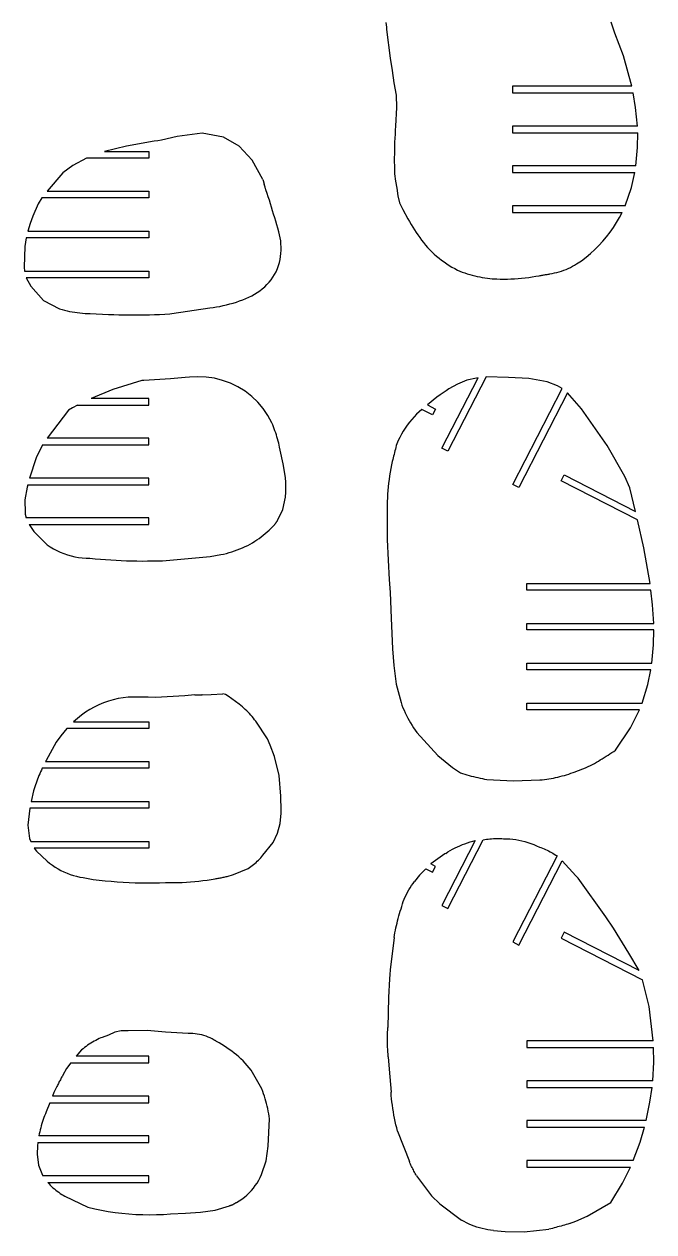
# Model space of a CAD drawing. Extents: x -170 to 170, y -270 to 270.
# Drawn here: x 0.5 to 36, y -68.9 to -0.8 of the extents above; entities that cross this region are included whole.
import ezdxf

# ---------------------------------------------------------------- set-up
doc = ezdxf.new("R2010")
doc.units = 0
doc.header["$MEASUREMENT"] = 0
doc.layers.get('0').update_dxf_attribs({"linetype": 'CONTINUOUS'})

msp = doc.modelspace()

# ---------------------------------------------------------------- linework, layer by layer
for p, q in [((20.923, -0.653), (20.939, -0.789)), ((33.838, -1.267), (33.631, -0.644)), ((20.939, -0.789), (20.955, -0.926)), ((20.955, -0.926), (20.972, -1.062)), ((20.972, -1.062), (21.178, -2.679)), ((34.326, -2.534), (33.838, -1.267)), ((21.178, -2.679), (21.275, -3.368)), ((34.802, -4.26), (34.326, -2.534)), ((21.275, -3.368), (21.386, -4.072)), ((21.386, -4.072), (21.503, -4.766)), ((21.503, -4.766), (21.531, -5.468)), ((28.061, -4.26), (28.061, -4.635)), ((34.802, -4.26), (28.061, -4.26)), ((28.061, -4.635), (34.878, -4.635)), ((35.011, -5.456), (34.878, -4.635)), ((21.531, -5.468), (21.474, -6.517)), ((35.11, -6.51), (35.011, -5.456)), ((21.458, -6.74), (21.444, -6.963)), ((21.474, -6.517), (21.458, -6.74)), ((28.061, -6.51), (28.061, -6.885)), ((35.11, -6.51), (28.061, -6.51)), ((7.854, -7.356), (6.294, -7.644)), ((8.07, -7.333), (7.854, -7.356)), ((8.285, -7.303), (8.07, -7.333)), ((9.163, -7.095), (8.285, -7.303)), ((10.566, -6.914), (9.163, -7.095)), ((11.775, -7.137), (10.566, -6.914)), ((12.65, -7.643), (11.775, -7.137)), ((21.423, -7.409), (21.415, -7.632)), ((21.433, -7.186), (21.423, -7.409)), ((21.444, -6.963), (21.433, -7.186)), ((28.061, -6.885), (35.126, -6.885)), ((35.119, -7.716), (35.126, -6.885)), ((6.294, -7.644), (5.068, -7.94)), ((5.068, -7.94), (7.561, -7.94)), ((7.561, -7.94), (7.561, -8.315)), ((13.387, -8.438), (12.65, -7.643)), ((21.406, -8.079), (21.405, -8.302)), ((21.41, -7.856), (21.406, -8.079)), ((21.415, -7.632), (21.41, -7.856)), ((35.025, -8.76), (35.119, -7.716)), ((3.278, -8.731), (2.714, -9.151)), ((4.046, -8.315), (3.278, -8.731)), ((7.561, -8.315), (4.046, -8.315)), ((13.984, -9.525), (13.387, -8.438)), ((21.405, -8.302), (21.405, -8.526)), ((21.405, -8.526), (21.408, -8.749)), ((21.408, -8.749), (21.413, -8.972)), ((35.025, -8.76), (28.061, -8.76)), ((28.061, -8.76), (28.061, -9.135)), ((2.714, -9.151), (1.834, -10.19)), ((13.984, -9.525), (14.004, -9.588)), ((21.413, -8.972), (21.42, -9.195)), ((21.42, -9.195), (21.472, -9.614)), ((28.061, -9.135), (34.965, -9.135)), ((34.775, -9.978), (34.965, -9.135)), ((1.834, -10.19), (7.561, -10.19)), ((7.561, -10.19), (7.561, -10.565)), ((14.004, -9.588), (14.061, -9.778)), ((14.07, -9.806), (14.061, -9.778)), ((14.079, -9.833), (14.07, -9.806)), ((14.088, -9.861), (14.079, -9.833)), ((14.097, -9.889), (14.088, -9.861)), ((14.106, -9.917), (14.097, -9.889)), ((14.114, -9.945), (14.106, -9.917)), ((14.123, -9.972), (14.114, -9.945)), ((14.131, -10), (14.123, -9.972)), ((14.14, -10.028), (14.131, -10)), ((14.148, -10.056), (14.14, -10.028)), ((14.157, -10.084), (14.148, -10.056)), ((14.165, -10.112), (14.157, -10.084)), ((14.23, -10.307), (14.165, -10.112)), ((21.472, -9.614), (21.539, -10.02)), ((21.539, -10.02), (21.597, -10.44)), ((34.416, -11.01), (34.775, -9.978)), ((1.328, -10.887), (1.021, -11.584)), ((1.532, -10.565), (1.328, -10.887)), ((7.561, -10.565), (1.532, -10.565)), ((14.294, -10.502), (14.23, -10.307)), ((14.357, -10.698), (14.294, -10.502)), ((14.419, -10.894), (14.357, -10.698)), ((14.48, -11.09), (14.419, -10.894)), ((21.597, -10.44), (21.699, -10.844)), ((21.699, -10.844), (21.876, -11.217)), ((1.021, -11.584), (0.864, -12.003)), ((14.541, -11.286), (14.48, -11.09)), ((14.601, -11.483), (14.541, -11.286)), ((14.66, -11.679), (14.601, -11.483)), ((21.876, -11.217), (22.166, -11.747)), ((28.061, -11.01), (28.061, -11.385)), ((34.416, -11.01), (28.061, -11.01)), ((28.061, -11.385), (34.246, -11.385)), ((34.097, -11.676), (34.246, -11.385)), ((0.864, -12.003), (0.736, -12.44)), ((14.719, -11.876), (14.66, -11.679)), ((14.777, -12.074), (14.719, -11.876)), ((14.834, -12.271), (14.777, -12.074)), ((22.166, -11.747), (22.255, -11.902)), ((22.255, -11.902), (22.345, -12.056)), ((22.345, -12.056), (22.439, -12.207)), ((22.439, -12.207), (22.535, -12.358)), ((33.573, -12.503), (33.76, -12.235)), ((33.76, -12.235), (33.935, -11.959)), ((33.935, -11.959), (34.097, -11.676)), ((0.642, -12.815), (0.6, -13.055)), ((7.561, -12.815), (0.642, -12.815)), ((0.736, -12.44), (7.561, -12.44)), ((7.561, -12.44), (7.561, -12.815)), ((14.89, -12.469), (14.834, -12.271)), ((14.934, -12.639), (14.89, -12.469)), ((14.97, -12.812), (14.934, -12.639)), ((14.996, -12.987), (14.97, -12.812)), ((22.535, -12.358), (22.634, -12.506)), ((22.634, -12.506), (22.735, -12.653)), ((22.735, -12.653), (22.839, -12.798)), ((22.839, -12.798), (22.945, -12.941)), ((22.945, -12.941), (23.053, -13.083)), ((33.163, -13.012), (33.374, -12.762)), ((33.374, -12.762), (33.573, -12.503)), ((0.565, -13.299), (0.533, -14.471)), ((0.6, -13.055), (0.565, -13.299)), ((15.013, -13.163), (14.996, -12.987)), ((15.009, -13.691), (15.02, -13.515)), ((15.021, -13.339), (15.013, -13.163)), ((15.02, -13.515), (15.021, -13.339)), ((23.053, -13.083), (23.164, -13.223)), ((23.164, -13.223), (23.278, -13.36)), ((23.278, -13.36), (23.401, -13.487)), ((23.401, -13.487), (23.528, -13.611)), ((23.528, -13.611), (23.659, -13.731)), ((32.467, -13.7), (32.709, -13.481)), ((32.709, -13.481), (32.941, -13.252)), ((32.941, -13.252), (33.163, -13.012)), ((14.874, -14.383), (14.921, -14.213)), ((14.921, -14.213), (14.96, -14.041)), ((14.96, -14.041), (14.989, -13.867)), ((14.989, -13.867), (15.009, -13.691)), ((23.659, -13.731), (23.792, -13.847)), ((23.792, -13.847), (23.929, -13.96)), ((23.929, -13.96), (24.069, -14.069)), ((24.069, -14.069), (24.211, -14.174)), ((24.211, -14.174), (24.357, -14.275)), ((24.357, -14.275), (24.505, -14.372)), ((31.568, -14.358), (31.684, -14.288)), ((31.684, -14.288), (31.953, -14.104)), ((31.953, -14.104), (32.215, -13.908)), ((32.215, -13.908), (32.467, -13.7)), ((0.533, -14.471), (0.543, -14.69)), ((0.543, -14.69), (7.561, -14.69)), ((7.561, -14.69), (7.561, -15.065)), ((14.558, -15.035), (14.654, -14.886)), ((14.654, -14.886), (14.743, -14.731)), ((14.743, -14.731), (14.781, -14.641)), ((14.781, -14.641), (14.818, -14.55)), ((14.818, -14.55), (14.874, -14.383)), ((24.505, -14.372), (24.655, -14.465)), ((24.655, -14.465), (24.809, -14.554)), ((24.809, -14.554), (24.964, -14.639)), ((24.964, -14.639), (25.1, -14.695)), ((25.1, -14.695), (25.236, -14.747)), ((25.236, -14.747), (25.374, -14.797)), ((25.374, -14.797), (25.514, -14.843)), ((25.514, -14.843), (25.654, -14.886)), ((25.654, -14.886), (25.795, -14.925)), ((25.795, -14.925), (25.937, -14.961)), ((25.937, -14.961), (26.079, -14.994)), ((26.079, -14.994), (26.223, -15.024)), ((29.179, -15.019), (29.377, -14.987)), ((29.377, -14.987), (29.575, -14.951)), ((29.575, -14.951), (29.625, -14.943)), ((29.625, -14.943), (29.676, -14.935)), ((29.676, -14.935), (29.726, -14.927)), ((29.726, -14.927), (29.776, -14.919)), ((29.776, -14.919), (29.827, -14.91)), ((29.827, -14.91), (29.877, -14.902)), ((29.877, -14.902), (29.927, -14.893)), ((29.927, -14.893), (29.978, -14.884)), ((29.978, -14.884), (30.028, -14.876)), ((30.028, -14.876), (30.078, -14.867)), ((30.078, -14.867), (30.129, -14.858)), ((30.129, -14.858), (30.179, -14.849)), ((30.179, -14.849), (30.312, -14.826)), ((30.312, -14.826), (30.444, -14.799)), ((30.444, -14.799), (30.574, -14.767)), ((30.574, -14.767), (30.704, -14.731)), ((30.704, -14.731), (30.833, -14.69)), ((30.833, -14.69), (30.96, -14.645)), ((30.96, -14.645), (31.085, -14.596)), ((31.085, -14.596), (31.209, -14.543)), ((31.209, -14.543), (31.331, -14.485)), ((31.331, -14.485), (31.451, -14.423)), ((31.451, -14.423), (31.568, -14.358)), ((0.645, -15.065), (0.91, -15.541)), ((7.561, -15.065), (0.645, -15.065)), ((0.91, -15.541), (1.615, -16.349)), ((13.961, -15.692), (14.094, -15.574)), ((14.094, -15.574), (14.221, -15.449)), ((14.221, -15.449), (14.341, -15.317)), ((14.341, -15.317), (14.453, -15.179)), ((14.453, -15.179), (14.558, -15.035)), ((26.223, -15.024), (26.367, -15.05)), ((26.367, -15.05), (26.512, -15.073)), ((26.512, -15.073), (26.657, -15.092)), ((26.657, -15.092), (26.917, -15.124)), ((26.917, -15.124), (27.178, -15.137)), ((27.178, -15.137), (27.378, -15.142)), ((27.378, -15.142), (27.579, -15.143)), ((27.579, -15.143), (27.78, -15.14)), ((27.78, -15.14), (27.981, -15.134)), ((27.981, -15.134), (28.181, -15.124)), ((28.181, -15.124), (28.381, -15.11)), ((28.381, -15.11), (28.581, -15.093)), ((28.581, -15.093), (28.781, -15.072)), ((28.781, -15.072), (28.98, -15.047)), ((28.98, -15.047), (29.179, -15.019)), ((1.615, -16.349), (2.529, -16.827)), ((12.677, -16.377), (12.856, -16.311)), ((12.856, -16.311), (13.034, -16.241)), ((13.034, -16.241), (13.21, -16.166)), ((13.21, -16.166), (13.37, -16.088)), ((13.37, -16.088), (13.526, -16.001)), ((13.526, -16.001), (13.676, -15.906)), ((13.676, -15.906), (13.822, -15.803)), ((13.822, -15.803), (13.961, -15.692)), ((2.529, -16.827), (2.67, -16.866)), ((2.67, -16.866), (2.811, -16.902)), ((2.811, -16.902), (2.954, -16.935)), ((2.954, -16.935), (3.097, -16.964)), ((3.097, -16.964), (3.24, -16.991)), ((3.24, -16.991), (3.384, -17.015)), ((3.384, -17.015), (3.529, -17.035)), ((3.529, -17.035), (3.674, -17.052)), ((8.868, -17.086), (11.004, -16.774)), ((11.004, -16.774), (11.194, -16.748)), ((11.194, -16.748), (11.383, -16.717)), ((11.383, -16.717), (11.571, -16.682)), ((11.571, -16.682), (11.758, -16.642)), ((11.758, -16.642), (11.944, -16.598)), ((11.944, -16.598), (12.129, -16.549)), ((12.129, -16.549), (12.313, -16.496)), ((12.313, -16.496), (12.496, -16.439)), ((12.496, -16.439), (12.677, -16.377)), ((3.674, -17.052), (3.819, -17.066)), ((3.819, -17.066), (3.965, -17.077)), ((3.965, -17.077), (4.111, -17.085)), ((4.111, -17.085), (4.256, -17.09)), ((4.256, -17.09), (5.294, -17.133)), ((5.294, -17.133), (5.582, -17.146)), ((5.582, -17.146), (5.869, -17.157)), ((5.869, -17.157), (6.157, -17.164)), ((6.157, -17.164), (6.445, -17.168)), ((6.445, -17.168), (6.733, -17.17)), ((6.733, -17.17), (7.021, -17.169)), ((7.021, -17.169), (7.308, -17.165)), ((7.308, -17.165), (7.596, -17.157)), ((7.596, -17.157), (7.884, -17.148)), ((7.884, -17.148), (8.171, -17.135)), ((8.171, -17.135), (8.459, -17.119)), ((8.459, -17.119), (8.746, -17.101)), ((8.746, -17.101), (8.868, -17.086)), ((7.159, -20.876), (5.538, -21.368)), ((7.288, -20.871), (7.159, -20.876)), ((8.782, -20.772), (7.288, -20.871)), ((9.616, -20.705), (8.782, -20.772)), ((9.855, -20.681), (9.616, -20.705)), ((10.326, -20.653), (9.855, -20.681)), ((10.797, -20.673), (10.326, -20.653)), ((11.264, -20.742), (10.797, -20.673)), ((11.721, -20.858), (11.264, -20.742)), ((12.164, -21.02), (11.721, -20.858)), ((12.588, -21.227), (12.164, -21.02)), ((24.088, -24.69), (26.127, -20.718)), ((26.578, -20.66), (24.422, -24.861)), ((24.974, -21.08), (24.482, -21.343)), ((25.49, -20.852), (24.974, -21.08)), ((26.04, -20.733), (25.49, -20.852)), ((26.127, -20.718), (26.04, -20.733)), ((27.849, -20.698), (26.578, -20.66)), ((28.981, -20.759), (27.849, -20.698)), ((30.018, -20.934), (28.981, -20.759)), ((30.607, -21.161), (30.018, -20.934)), ((5.538, -21.368), (4.305, -21.877)), ((12.989, -21.476), (12.588, -21.227)), ((13.362, -21.765), (12.989, -21.476)), ((13.703, -22.09), (13.362, -21.765)), ((23.994, -21.677), (23.806, -21.814)), ((24.332, -21.442), (23.994, -21.677)), ((24.482, -21.343), (24.332, -21.442)), ((28.092, -26.744), (30.875, -21.32)), ((31.175, -21.556), (28.426, -26.915)), ((30.875, -21.32), (30.607, -21.161)), ((31.959, -22.465), (31.175, -21.556)), ((3.256, -22.411), (3.027, -22.541)), ((3.549, -22.252), (3.256, -22.411)), ((3.549, -22.252), (7.561, -22.252)), ((7.561, -21.877), (4.305, -21.877)), ((7.561, -22.252), (7.561, -21.877)), ((14.01, -22.449), (13.703, -22.09)), ((14.278, -22.837), (14.01, -22.449)), ((23.806, -21.814), (23.269, -22.237)), ((23.269, -22.237), (23.734, -22.476)), ((23.734, -22.476), (23.563, -22.81)), ((33.399, -24.538), (31.959, -22.465)), ((3.027, -22.541), (1.821, -24.127)), ((14.505, -23.251), (14.278, -22.837)), ((22.386, -23.069), (22.257, -23.224)), ((22.522, -22.918), (22.386, -23.069)), ((22.663, -22.773), (22.522, -22.918)), ((22.81, -22.634), (22.663, -22.773)), ((22.963, -22.502), (22.81, -22.634)), ((23.563, -22.81), (22.963, -22.502)), ((14.55, -23.363), (14.505, -23.251)), ((14.593, -23.476), (14.55, -23.363)), ((14.635, -23.589), (14.593, -23.476)), ((14.676, -23.703), (14.635, -23.589)), ((14.715, -23.818), (14.676, -23.703)), ((14.752, -23.933), (14.715, -23.818)), ((21.909, -23.721), (21.807, -23.896)), ((22.018, -23.551), (21.909, -23.721)), ((22.135, -23.385), (22.018, -23.551)), ((22.257, -23.224), (22.135, -23.385)), ((1.572, -24.502), (1.216, -25.223)), ((1.572, -24.502), (7.561, -24.502)), ((7.561, -24.127), (1.821, -24.127)), ((7.561, -24.502), (7.561, -24.127)), ((14.787, -24.049), (14.752, -23.933)), ((14.821, -24.165), (14.787, -24.049)), ((14.853, -24.282), (14.821, -24.165)), ((14.883, -24.399), (14.853, -24.282)), ((14.912, -24.516), (14.883, -24.399)), ((14.939, -24.634), (14.912, -24.516)), ((21.544, -24.443), (21.517, -24.541)), ((21.624, -24.257), (21.544, -24.443)), ((21.712, -24.075), (21.624, -24.257)), ((21.807, -23.896), (21.712, -24.075)), ((14.976, -24.797), (14.939, -24.634)), ((15.142, -25.576), (14.976, -24.797)), ((21.362, -25.134), (21.337, -25.233)), ((21.387, -25.035), (21.362, -25.134)), ((21.412, -24.936), (21.387, -25.035)), ((21.438, -24.837), (21.412, -24.936)), ((21.464, -24.738), (21.438, -24.837)), ((21.49, -24.64), (21.464, -24.738)), ((21.517, -24.541), (21.49, -24.64)), ((24.422, -24.861), (24.088, -24.69)), ((34.401, -26.293), (33.399, -24.538)), ((1.216, -25.223), (0.833, -26.377)), ((15.265, -26.349), (15.142, -25.576)), ((21.201, -25.834), (21.166, -26.039)), ((21.24, -25.63), (21.201, -25.834)), ((21.263, -25.53), (21.24, -25.63)), ((21.288, -25.431), (21.263, -25.53)), ((21.312, -25.332), (21.288, -25.431)), ((21.337, -25.233), (21.312, -25.332)), ((7.561, -26.377), (0.833, -26.377)), ((7.561, -26.752), (7.561, -26.377)), ((15.274, -26.44), (15.265, -26.349)), ((15.281, -26.532), (15.274, -26.44)), ((15.286, -26.623), (15.281, -26.532)), ((21.106, -26.449), (21.081, -26.656)), ((21.135, -26.244), (21.106, -26.449)), ((21.166, -26.039), (21.135, -26.244)), ((30.806, -26.526), (30.977, -26.193)), ((35.115, -28.737), (30.806, -26.526)), ((30.977, -26.193), (35.001, -28.257)), ((34.677, -26.916), (34.401, -26.293)), ((0.699, -26.888), (0.576, -27.599)), ((0.732, -26.752), (0.699, -26.888)), ((0.732, -26.752), (7.561, -26.752)), ((15.278, -27.264), (15.284, -27.173)), ((15.284, -27.173), (15.289, -27.081)), ((15.29, -26.715), (15.286, -26.623)), ((15.289, -27.081), (15.292, -26.99)), ((15.292, -26.806), (15.29, -26.715)), ((15.293, -26.898), (15.292, -26.806)), ((15.292, -26.99), (15.293, -26.898)), ((21.04, -27.069), (21.025, -27.276)), ((21.059, -26.862), (21.04, -27.069)), ((21.081, -26.656), (21.059, -26.862)), ((28.426, -26.915), (28.092, -26.744)), ((35.001, -28.257), (34.677, -26.916)), ((0.576, -27.599), (0.582, -28.327)), ((15.122, -28.141), (15.261, -27.446)), ((15.261, -27.446), (15.271, -27.355)), ((15.271, -27.355), (15.278, -27.264)), ((20.998, -27.898), (20.995, -28.106)), ((21.003, -27.691), (20.998, -27.898)), ((21.012, -27.483), (21.003, -27.691)), ((21.025, -27.276), (21.012, -27.483)), ((0.582, -28.327), (0.594, -28.41)), ((0.594, -28.41), (0.646, -28.627)), ((14.821, -28.767), (15.122, -28.141)), ((20.995, -28.106), (21.002, -29.834)), ((7.561, -28.627), (0.646, -28.627)), ((0.807, -29.002), (7.561, -29.002)), ((0.807, -29.002), (1.072, -29.39)), ((7.561, -29.002), (7.561, -28.627)), ((14.348, -29.309), (14.455, -29.208)), ((14.455, -29.208), (14.56, -29.103)), ((14.56, -29.103), (14.662, -28.997)), ((14.662, -28.997), (14.676, -28.978)), ((14.676, -28.978), (14.689, -28.959)), ((14.689, -28.959), (14.703, -28.94)), ((14.703, -28.94), (14.717, -28.921)), ((14.717, -28.921), (14.73, -28.902)), ((14.73, -28.902), (14.743, -28.883)), ((14.743, -28.883), (14.757, -28.864)), ((14.757, -28.864), (14.77, -28.845)), ((14.77, -28.845), (14.783, -28.826)), ((14.783, -28.826), (14.796, -28.806)), ((14.796, -28.806), (14.809, -28.787)), ((14.809, -28.787), (14.821, -28.767)), ((35.465, -30.303), (35.115, -28.737)), ((1.072, -29.39), (1.821, -30.142)), ((13.408, -30.021), (13.533, -29.942)), ((13.533, -29.942), (13.656, -29.86)), ((13.656, -29.86), (13.777, -29.776)), ((13.777, -29.776), (13.896, -29.688)), ((13.896, -29.688), (14.012, -29.597)), ((14.012, -29.597), (14.126, -29.504)), ((14.126, -29.504), (14.238, -29.408)), ((14.238, -29.408), (14.348, -29.309)), ((21.002, -29.834), (21.052, -31.003)), ((1.821, -30.142), (2, -30.259)), ((2, -30.259), (2.186, -30.367)), ((2.186, -30.367), (2.376, -30.465)), ((2.376, -30.465), (2.571, -30.554)), ((2.571, -30.554), (2.77, -30.633)), ((2.77, -30.633), (2.973, -30.703)), ((11.619, -30.695), (11.777, -30.661)), ((11.777, -30.661), (11.933, -30.623)), ((11.933, -30.623), (12.089, -30.581)), ((12.089, -30.581), (12.243, -30.535)), ((12.243, -30.535), (12.396, -30.484)), ((12.396, -30.484), (12.548, -30.43)), ((12.548, -30.43), (12.698, -30.371)), ((12.698, -30.371), (12.847, -30.308)), ((12.847, -30.308), (12.993, -30.241)), ((12.993, -30.241), (13.138, -30.171)), ((13.138, -30.171), (13.281, -30.096)), ((13.281, -30.096), (13.408, -30.021)), ((35.826, -32.323), (35.465, -30.303)), ((2.973, -30.703), (3.18, -30.762)), ((3.18, -30.762), (3.388, -30.81)), ((3.388, -30.81), (3.599, -30.848)), ((3.599, -30.848), (3.812, -30.876)), ((3.812, -30.876), (4.026, -30.893)), ((4.026, -30.893), (4.24, -30.9)), ((4.24, -30.9), (4.534, -30.929)), ((4.534, -30.929), (4.828, -30.954)), ((4.828, -30.954), (5.123, -30.977)), ((5.123, -30.977), (5.417, -30.997)), ((5.417, -30.997), (5.712, -31.014)), ((5.712, -31.014), (6.007, -31.028)), ((6.007, -31.028), (6.302, -31.039)), ((6.302, -31.039), (6.598, -31.047)), ((6.598, -31.047), (6.893, -31.052)), ((6.893, -31.052), (7.188, -31.054)), ((7.188, -31.054), (7.484, -31.053)), ((7.484, -31.053), (7.779, -31.049)), ((7.779, -31.049), (8.328, -31.043)), ((8.328, -31.043), (11.018, -30.807)), ((11.018, -30.807), (11.619, -30.695)), ((21.052, -31.003), (21.116, -32.103)), ((21.116, -32.103), (21.17, -32.825)), ((28.874, -32.698), (28.874, -32.323)), ((28.874, -32.323), (35.826, -32.323)), ((35.876, -32.698), (28.874, -32.698)), ((35.966, -33.524), (35.876, -32.698)), ((21.17, -32.825), (21.234, -34.273)), ((36.03, -34.573), (35.966, -33.524)), ((21.234, -34.273), (21.305, -36.019)), ((28.874, -34.948), (28.874, -34.573)), ((28.874, -34.573), (36.03, -34.573)), ((36.037, -34.948), (28.874, -34.948)), ((36.019, -35.777), (36.037, -34.948)), ((21.305, -36.019), (21.374, -36.949)), ((35.924, -36.823), (36.019, -35.777)), ((21.374, -36.949), (21.506, -38.005)), ((28.874, -37.198), (28.874, -36.823)), ((28.874, -36.823), (35.924, -36.823)), ((35.868, -37.198), (28.874, -37.198)), ((35.695, -38.031), (35.868, -37.198)), ((21.506, -38.005), (21.781, -39.033)), ((35.374, -39.073), (35.695, -38.031)), ((5.835, -38.821), (5.556, -38.888)), ((6.117, -38.769), (5.835, -38.821)), ((6.402, -38.732), (6.117, -38.769)), ((7.527, -38.731), (6.402, -38.732)), ((7.934, -38.752), (7.527, -38.731)), ((9.587, -38.658), (7.934, -38.752)), ((10.151, -38.614), (9.587, -38.658)), ((10.151, -38.614), (10.548, -38.604)), ((10.565, -38.603), (10.548, -38.604)), ((10.565, -38.603), (11.076, -38.585)), ((11.076, -38.585), (11.737, -38.552)), ((11.893, -38.596), (11.737, -38.552)), ((12.036, -38.679), (11.893, -38.596)), ((12.662, -39.138), (12.036, -38.679)), ((4.236, -39.442), (3.993, -39.594)), ((4.487, -39.303), (4.236, -39.442)), ((4.745, -39.177), (4.487, -39.303)), ((5.01, -39.066), (4.745, -39.177)), ((5.28, -38.97), (5.01, -39.066)), ((5.556, -38.888), (5.28, -38.97)), ((12.75, -39.208), (12.662, -39.138)), ((12.835, -39.28), (12.75, -39.208)), ((12.92, -39.353), (12.835, -39.28)), ((13.002, -39.429), (12.92, -39.353)), ((13.083, -39.507), (13.002, -39.429)), ((13.161, -39.587), (13.083, -39.507)), ((21.781, -39.033), (21.834, -39.184)), ((21.834, -39.184), (21.892, -39.333)), ((21.892, -39.333), (21.954, -39.481)), ((21.954, -39.481), (22.019, -39.628)), ((28.874, -39.448), (28.874, -39.073)), ((28.874, -39.073), (35.374, -39.073)), ((35.227, -39.448), (28.874, -39.448)), ((34.727, -40.469), (35.227, -39.448)), ((3.532, -39.937), (3.317, -40.127)), ((3.317, -40.127), (7.561, -40.127)), ((3.758, -39.76), (3.532, -39.937)), ((3.993, -39.594), (3.758, -39.76)), ((7.561, -40.127), (7.561, -40.502)), ((13.238, -39.668), (13.161, -39.587)), ((13.313, -39.752), (13.238, -39.668)), ((13.385, -39.837), (13.313, -39.752)), ((13.456, -39.924), (13.385, -39.837)), ((13.525, -40.012), (13.456, -39.924)), ((13.591, -40.102), (13.525, -40.012)), ((14.247, -41.092), (13.591, -40.102)), ((22.019, -39.628), (22.089, -39.772)), ((22.089, -39.772), (22.162, -39.915)), ((22.162, -39.915), (22.239, -40.056)), ((22.239, -40.056), (22.32, -40.194)), ((22.32, -40.194), (22.404, -40.33)), ((2.945, -40.502), (2.598, -40.915)), ((7.561, -40.502), (2.945, -40.502)), ((22.404, -40.33), (22.492, -40.464)), ((22.492, -40.464), (22.584, -40.596)), ((22.584, -40.596), (22.679, -40.725)), ((22.679, -40.725), (23.85, -42.032)), ((33.881, -41.723), (34.727, -40.469)), ((2.34, -41.27), (1.773, -42.312)), ((2.598, -40.915), (2.34, -41.27)), ((14.404, -41.444), (14.247, -41.092)), ((14.652, -42.08), (14.404, -41.444)), ((14.909, -43.157), (14.652, -42.08)), ((23.85, -42.032), (24.693, -42.701)), ((33.018, -42.282), (33.128, -42.215)), ((33.128, -42.215), (33.237, -42.147)), ((33.237, -42.147), (33.345, -42.078)), ((33.345, -42.078), (33.453, -42.009)), ((33.453, -42.009), (33.561, -41.938)), ((33.561, -41.938), (33.668, -41.867)), ((33.668, -41.867), (33.775, -41.796)), ((33.775, -41.796), (33.881, -41.723)), ((1.506, -42.854), (1.459, -42.956)), ((1.556, -42.752), (1.506, -42.854)), ((7.561, -42.752), (1.556, -42.752)), ((1.773, -42.312), (1.737, -42.377)), ((1.737, -42.377), (7.561, -42.377)), ((7.561, -42.377), (7.561, -42.752)), ((24.693, -42.701), (25.127, -43.009)), ((31.61, -42.95), (31.733, -42.904)), ((31.733, -42.904), (31.855, -42.857)), ((31.855, -42.857), (31.977, -42.809)), ((31.977, -42.809), (32.098, -42.759)), ((32.098, -42.759), (32.218, -42.707)), ((32.218, -42.707), (32.338, -42.654)), ((32.338, -42.654), (32.457, -42.599)), ((32.457, -42.599), (32.575, -42.543)), ((32.575, -42.543), (32.686, -42.479)), ((32.686, -42.479), (32.797, -42.414)), ((32.797, -42.414), (32.908, -42.348)), ((32.908, -42.348), (33.018, -42.282)), ((1.206, -43.585), (1.169, -43.692)), ((1.244, -43.479), (1.206, -43.585)), ((1.284, -43.373), (1.244, -43.479)), ((1.325, -43.268), (1.284, -43.373)), ((1.368, -43.163), (1.325, -43.268)), ((1.413, -43.06), (1.368, -43.163)), ((1.459, -42.956), (1.413, -43.06)), ((15.001, -44.331), (14.909, -43.157)), ((25.127, -43.009), (25.249, -43.048)), ((25.249, -43.048), (25.372, -43.086)), ((25.372, -43.086), (25.496, -43.123)), ((25.496, -43.123), (25.619, -43.158)), ((25.619, -43.158), (25.744, -43.191)), ((25.744, -43.191), (25.868, -43.223)), ((25.868, -43.223), (25.993, -43.254)), ((25.993, -43.254), (26.119, -43.282)), ((26.119, -43.282), (26.244, -43.31)), ((26.244, -43.31), (26.37, -43.335)), ((26.37, -43.335), (26.497, -43.36)), ((26.497, -43.36), (26.623, -43.382)), ((26.623, -43.382), (28.132, -43.468)), ((28.132, -43.468), (29.616, -43.411)), ((29.616, -43.411), (29.743, -43.399)), ((29.743, -43.399), (29.87, -43.385)), ((29.87, -43.385), (29.996, -43.369)), ((29.996, -43.369), (30.122, -43.35)), ((30.122, -43.35), (30.248, -43.328)), ((30.248, -43.328), (30.373, -43.305)), ((30.373, -43.305), (30.498, -43.279)), ((30.498, -43.279), (30.622, -43.251)), ((30.622, -43.251), (30.746, -43.22)), ((30.746, -43.22), (30.869, -43.187)), ((30.869, -43.187), (30.992, -43.152)), ((30.992, -43.152), (31.114, -43.115)), ((31.114, -43.115), (31.239, -43.076)), ((31.239, -43.076), (31.363, -43.035)), ((31.363, -43.035), (31.487, -42.993)), ((31.487, -42.993), (31.61, -42.95)), ((1.068, -44.016), (0.928, -44.627)), ((1.1, -43.907), (1.068, -44.016)), ((1.134, -43.799), (1.1, -43.907)), ((1.169, -43.692), (1.134, -43.799)), ((0.928, -44.627), (7.561, -44.627)), ((7.561, -44.627), (7.561, -45.002)), ((15.007, -44.489), (15.001, -44.331)), ((15.013, -44.648), (15.007, -44.489)), ((15.018, -44.806), (15.013, -44.648)), ((15.023, -44.964), (15.018, -44.806)), ((15.028, -45.123), (15.023, -44.964)), ((0.861, -45.002), (0.738, -45.958)), ((7.561, -45.002), (0.861, -45.002)), ((14.966, -45.861), (15.032, -45.281)), ((15.032, -45.281), (15.028, -45.123)), ((0.738, -45.958), (0.842, -46.717)), ((14.823, -46.417), (14.966, -45.861)), ((0.842, -46.717), (0.902, -46.877)), ((0.902, -46.877), (7.561, -46.877)), ((7.561, -46.877), (7.561, -47.252)), ((13.997, -47.663), (14.566, -46.945)), ((14.566, -46.945), (14.823, -46.417)), ((25.971, -46.833), (24.088, -50.502)), ((24.422, -50.673), (26.417, -46.785)), ((25.244, -47.062), (25.387, -47.007)), ((25.387, -47.007), (25.531, -46.957)), ((25.531, -46.957), (25.676, -46.911)), ((25.676, -46.911), (25.823, -46.87)), ((25.823, -46.87), (25.971, -46.833)), ((26.417, -46.785), (26.512, -46.769)), ((26.512, -46.769), (26.607, -46.756)), ((26.607, -46.756), (26.702, -46.744)), ((26.702, -46.744), (26.797, -46.734)), ((26.797, -46.734), (26.893, -46.727)), ((26.893, -46.727), (26.988, -46.721)), ((26.988, -46.721), (27.084, -46.717)), ((27.084, -46.717), (27.18, -46.715)), ((27.18, -46.715), (27.275, -46.715)), ((27.275, -46.715), (27.371, -46.716)), ((27.371, -46.716), (27.467, -46.72)), ((27.467, -46.72), (27.562, -46.726)), ((27.562, -46.726), (27.737, -46.73)), ((27.737, -46.73), (27.911, -46.74)), ((27.911, -46.74), (28.085, -46.758)), ((28.085, -46.758), (28.258, -46.781)), ((28.258, -46.781), (28.43, -46.811)), ((28.43, -46.811), (28.6, -46.848)), ((28.6, -46.848), (28.77, -46.89)), ((28.77, -46.89), (28.937, -46.939)), ((28.937, -46.939), (29.103, -46.994)), ((29.103, -46.994), (29.266, -47.056)), ((7.561, -47.252), (1.091, -47.252)), ((1.091, -47.252), (1.234, -47.439)), ((1.234, -47.439), (1.823, -47.988)), ((13.936, -47.735), (13.997, -47.663)), ((24.252, -47.586), (23.463, -48.149)), ((24.3, -47.557), (24.252, -47.586)), ((24.3, -47.557), (24.428, -47.474)), ((24.428, -47.474), (24.559, -47.395)), ((24.559, -47.395), (24.692, -47.321)), ((24.692, -47.321), (24.827, -47.25)), ((24.827, -47.25), (24.964, -47.183)), ((24.964, -47.183), (25.103, -47.12)), ((25.103, -47.12), (25.244, -47.062)), ((30.584, -47.7), (28.092, -52.556)), ((29.266, -47.056), (29.427, -47.123)), ((29.427, -47.123), (29.585, -47.197)), ((29.585, -47.197), (29.673, -47.229)), ((29.673, -47.229), (29.76, -47.264)), ((29.76, -47.264), (29.846, -47.3)), ((29.846, -47.3), (29.931, -47.338)), ((29.931, -47.338), (30.016, -47.377)), ((30.016, -47.377), (30.1, -47.418)), ((30.1, -47.418), (30.183, -47.461)), ((30.183, -47.461), (30.265, -47.506)), ((30.265, -47.506), (30.346, -47.552)), ((30.346, -47.552), (30.426, -47.6)), ((30.426, -47.6), (30.506, -47.649)), ((30.506, -47.649), (30.584, -47.7)), ((1.823, -47.988), (1.97, -48.107)), ((1.97, -48.107), (2.122, -48.219)), ((2.122, -48.219), (2.279, -48.324)), ((2.279, -48.324), (2.441, -48.422)), ((13.155, -48.401), (13.234, -48.35)), ((13.234, -48.35), (13.312, -48.297)), ((13.312, -48.297), (13.388, -48.243)), ((13.388, -48.243), (13.462, -48.186)), ((13.462, -48.186), (13.535, -48.127)), ((13.535, -48.127), (13.606, -48.066)), ((13.606, -48.066), (13.676, -48.004)), ((13.676, -48.004), (13.744, -47.939)), ((13.744, -47.939), (13.81, -47.873)), ((13.81, -47.873), (13.874, -47.805)), ((13.874, -47.805), (13.936, -47.735)), ((23.734, -48.288), (23.463, -48.149)), ((23.563, -48.622), (23.734, -48.288)), ((28.426, -52.728), (30.866, -47.973)), ((31.642, -48.825), (30.866, -47.973)), ((2.441, -48.422), (2.608, -48.513)), ((2.608, -48.513), (2.778, -48.596)), ((2.778, -48.596), (2.951, -48.671)), ((2.951, -48.671), (3.128, -48.738)), ((3.128, -48.738), (3.308, -48.797)), ((3.308, -48.797), (3.491, -48.848)), ((3.491, -48.848), (3.675, -48.89)), ((3.675, -48.89), (3.861, -48.924)), ((3.861, -48.924), (4.423, -49.025)), ((4.423, -49.025), (4.762, -49.065)), ((4.762, -49.065), (5.101, -49.101)), ((10.614, -49.091), (10.847, -49.059)), ((10.847, -49.059), (11.08, -49.023)), ((11.08, -49.023), (11.311, -48.984)), ((11.311, -48.984), (11.367, -48.975)), ((11.367, -48.975), (11.422, -48.967)), ((11.422, -48.967), (11.477, -48.957)), ((11.477, -48.957), (11.533, -48.948)), ((11.533, -48.948), (11.588, -48.938)), ((11.588, -48.938), (11.643, -48.927)), ((11.643, -48.927), (11.698, -48.916)), ((11.698, -48.916), (11.753, -48.905)), ((11.753, -48.905), (11.808, -48.893)), ((11.808, -48.893), (11.863, -48.88)), ((11.863, -48.88), (11.917, -48.868)), ((11.917, -48.868), (11.972, -48.854)), ((11.972, -48.854), (12.336, -48.753)), ((12.336, -48.753), (13.155, -48.401)), ((22.83, -48.787), (22.546, -49.138)), ((23.175, -48.423), (22.83, -48.787)), ((23.175, -48.423), (23.563, -48.622)), ((31.762, -48.963), (31.642, -48.825)), ((33.334, -51.13), (31.762, -48.963)), ((5.101, -49.101), (5.44, -49.132)), ((5.44, -49.132), (5.78, -49.158)), ((5.78, -49.158), (6.12, -49.18)), ((6.12, -49.18), (6.46, -49.197)), ((6.46, -49.197), (6.8, -49.21)), ((6.8, -49.21), (7.141, -49.218)), ((7.141, -49.218), (7.482, -49.221)), ((7.482, -49.221), (7.823, -49.22)), ((7.823, -49.22), (8.163, -49.214)), ((8.163, -49.214), (8.504, -49.203)), ((8.504, -49.203), (8.739, -49.206)), ((8.739, -49.206), (8.974, -49.205)), ((8.974, -49.205), (9.209, -49.2)), ((9.209, -49.2), (9.444, -49.192)), ((9.444, -49.192), (9.679, -49.179)), ((9.679, -49.179), (9.913, -49.163)), ((9.913, -49.163), (10.147, -49.143)), ((10.147, -49.143), (10.381, -49.119)), ((10.381, -49.119), (10.614, -49.091)), ((22.082, -49.874), (22.149, -49.745)), ((22.149, -49.745), (22.22, -49.618)), ((22.22, -49.618), (22.295, -49.494)), ((22.295, -49.494), (22.374, -49.373)), ((22.374, -49.373), (22.458, -49.254)), ((22.458, -49.254), (22.546, -49.138)), ((21.819, -50.55), (21.862, -50.411)), ((21.862, -50.411), (21.91, -50.274)), ((21.91, -50.274), (21.963, -50.139)), ((21.963, -50.139), (22.02, -50.006)), ((22.02, -50.006), (22.082, -49.874)), ((21.627, -51.221), (21.663, -51.088)), ((21.663, -51.088), (21.701, -50.955)), ((21.701, -50.955), (21.74, -50.822)), ((21.74, -50.822), (21.781, -50.69)), ((21.781, -50.69), (21.819, -50.55)), ((24.088, -50.502), (24.422, -50.673)), ((21.468, -51.894), (21.497, -51.759)), ((21.497, -51.759), (21.527, -51.624)), ((21.527, -51.624), (21.559, -51.49)), ((21.559, -51.49), (21.592, -51.355)), ((21.592, -51.355), (21.627, -51.221)), ((33.755, -51.77), (33.334, -51.13)), ((34.621, -53.189), (33.755, -51.77)), ((21.392, -52.302), (21.163, -54.136)), ((21.392, -52.302), (21.416, -52.166)), ((21.416, -52.166), (21.441, -52.03)), ((21.441, -52.03), (21.468, -51.894)), ((30.977, -52.005), (30.806, -52.339)), ((30.806, -52.339), (35.396, -54.694)), ((35.204, -54.174), (30.977, -52.005)), ((28.092, -52.556), (28.426, -52.728)), ((35.204, -54.174), (34.621, -53.189)), ((21.146, -54.387), (21.126, -54.638)), ((21.163, -54.136), (21.146, -54.387)), ((21.126, -54.638), (21.076, -55.697)), ((35.766, -56.188), (35.396, -54.694)), ((21.076, -55.697), (21.054, -56.536)), ((21.054, -56.536), (21.039, -57.375)), ((36.008, -58.135), (35.766, -56.188)), ((5.296, -57.815), (4.936, -57.942)), ((5.641, -57.643), (5.296, -57.815)), ((6.011, -57.568), (5.641, -57.643)), ((6.388, -57.567), (6.011, -57.568)), ((7.464, -57.557), (6.388, -57.567)), ((8.498, -57.653), (7.464, -57.557)), ((9.787, -57.717), (8.498, -57.653)), ((9.915, -57.716), (9.787, -57.717)), ((10.042, -57.721), (9.915, -57.716)), ((10.168, -57.732), (10.042, -57.721)), ((10.295, -57.749), (10.168, -57.732)), ((10.42, -57.772), (10.295, -57.749)), ((10.544, -57.8), (10.42, -57.772)), ((10.666, -57.835), (10.544, -57.8)), ((10.787, -57.875), (10.666, -57.835)), ((10.906, -57.92), (10.787, -57.875)), ((11.022, -57.971), (10.906, -57.92)), ((21.021, -57.927), (21.023, -57.789)), ((21.021, -58.066), (21.021, -57.927)), ((21.023, -57.789), (21.027, -57.651)), ((21.027, -57.651), (21.032, -57.513)), ((21.032, -57.513), (21.039, -57.375)), ((3.855, -58.58), (3.773, -58.648)), ((3.94, -58.514), (3.855, -58.58)), ((4.025, -58.45), (3.94, -58.514)), ((4.112, -58.388), (4.025, -58.45)), ((4.201, -58.327), (4.112, -58.388)), ((4.29, -58.269), (4.201, -58.327)), ((4.382, -58.213), (4.29, -58.269)), ((4.474, -58.16), (4.382, -58.213)), ((4.568, -58.108), (4.474, -58.16)), ((4.663, -58.059), (4.568, -58.108)), ((4.759, -58.011), (4.663, -58.059)), ((4.856, -57.966), (4.759, -58.011)), ((4.936, -57.942), (4.856, -57.966)), ((11.136, -58.028), (11.022, -57.971)), ((11.248, -58.089), (11.136, -58.028)), ((11.259, -58.096), (11.248, -58.089)), ((11.271, -58.103), (11.259, -58.096)), ((11.282, -58.109), (11.271, -58.103)), ((11.294, -58.116), (11.282, -58.109)), ((11.305, -58.123), (11.294, -58.116)), ((11.317, -58.13), (11.305, -58.123)), ((11.328, -58.137), (11.317, -58.13)), ((11.34, -58.144), (11.328, -58.137)), ((11.351, -58.151), (11.34, -58.144)), ((11.363, -58.158), (11.351, -58.151)), ((11.374, -58.165), (11.363, -58.158)), ((11.385, -58.172), (11.374, -58.165)), ((11.533, -58.255), (11.385, -58.172)), ((11.678, -58.342), (11.533, -58.255)), ((11.821, -58.432), (11.678, -58.342)), ((11.962, -58.526), (11.821, -58.432)), ((12.1, -58.623), (11.962, -58.526)), ((21.022, -58.204), (21.021, -58.066)), ((21.025, -58.342), (21.022, -58.204)), ((21.029, -58.48), (21.025, -58.342)), ((21.035, -58.618), (21.029, -58.48)), ((28.874, -58.135), (28.874, -58.51)), ((36.008, -58.135), (28.874, -58.135)), ((28.874, -58.51), (36.025, -58.51)), ((36.031, -59.336), (36.025, -58.51)), ((3.773, -58.648), (3.458, -59.002)), ((7.561, -59.002), (3.458, -59.002)), ((7.561, -59.377), (7.561, -59.002)), ((12.237, -58.723), (12.1, -58.623)), ((12.371, -58.826), (12.237, -58.723)), ((12.502, -58.933), (12.371, -58.826)), ((12.631, -59.042), (12.502, -58.933)), ((12.757, -59.155), (12.631, -59.042)), ((12.881, -59.27), (12.757, -59.155)), ((13.002, -59.389), (12.881, -59.27)), ((21.042, -58.756), (21.035, -58.618)), ((21.051, -58.893), (21.042, -58.756)), ((21.061, -59.031), (21.051, -58.893)), ((21.061, -59.031), (21.106, -59.739)), ((2.928, -59.701), (2.714, -60.069)), ((3.159, -59.377), (2.928, -59.701)), ((3.159, -59.377), (7.561, -59.377)), ((13.327, -59.789), (13.002, -59.389)), ((13.934, -60.853), (13.327, -59.789)), ((21.106, -59.739), (21.22, -61.029)), ((35.974, -60.385), (36.031, -59.336)), ((2.404, -60.65), (2.377, -60.703)), ((2.432, -60.597), (2.404, -60.65)), ((2.46, -60.544), (2.432, -60.597)), ((2.488, -60.491), (2.46, -60.544)), ((2.515, -60.438), (2.488, -60.491)), ((2.543, -60.385), (2.515, -60.438)), ((2.572, -60.332), (2.543, -60.385)), ((2.6, -60.28), (2.572, -60.332)), ((2.628, -60.227), (2.6, -60.28)), ((2.656, -60.174), (2.628, -60.227)), ((2.685, -60.122), (2.656, -60.174)), ((2.714, -60.069), (2.685, -60.122)), ((28.874, -60.385), (28.874, -60.76)), ((35.974, -60.385), (28.874, -60.385)), ((2.211, -61.05), (2.124, -61.252)), ((7.561, -61.252), (2.124, -61.252)), ((2.377, -60.703), (2.211, -61.05)), ((7.561, -61.627), (7.561, -61.252)), ((13.985, -60.989), (13.934, -60.853)), ((14.033, -61.125), (13.985, -60.989)), ((14.078, -61.263), (14.033, -61.125)), ((14.121, -61.401), (14.078, -61.263)), ((21.234, -61.215), (21.22, -61.029)), ((21.252, -61.4), (21.234, -61.215)), ((28.874, -60.76), (35.937, -60.76)), ((35.82, -61.59), (35.937, -60.76)), ((1.977, -61.627), (1.775, -62.138)), ((1.977, -61.627), (7.561, -61.627)), ((14.161, -61.541), (14.121, -61.401)), ((14.198, -61.68), (14.161, -61.541)), ((14.233, -61.821), (14.198, -61.68)), ((14.265, -61.962), (14.233, -61.821)), ((14.294, -62.104), (14.265, -61.962)), ((21.272, -61.585), (21.252, -61.4)), ((21.295, -61.769), (21.272, -61.585)), ((21.321, -61.954), (21.295, -61.769)), ((21.35, -62.137), (21.321, -61.954)), ((35.607, -62.635), (35.82, -61.59)), ((1.569, -62.696), (1.534, -62.809)), ((1.607, -62.583), (1.569, -62.696)), ((1.646, -62.47), (1.607, -62.583)), ((1.687, -62.359), (1.646, -62.47)), ((1.73, -62.248), (1.687, -62.359)), ((1.775, -62.138), (1.73, -62.248)), ((14.32, -62.247), (14.294, -62.104)), ((14.299, -64.076), (14.364, -62.533)), ((14.344, -62.39), (14.32, -62.247)), ((14.364, -62.533), (14.344, -62.39)), ((21.382, -62.321), (21.35, -62.137)), ((21.417, -62.503), (21.382, -62.321)), ((21.455, -62.686), (21.417, -62.503)), ((21.495, -62.867), (21.455, -62.686)), ((28.874, -62.635), (28.874, -63.01)), ((35.607, -62.635), (28.874, -62.635)), ((1.387, -63.385), (1.364, -63.502)), ((1.412, -63.269), (1.387, -63.385)), ((1.44, -63.153), (1.412, -63.269)), ((1.469, -63.038), (1.44, -63.153)), ((1.5, -62.923), (1.469, -63.038)), ((1.534, -62.809), (1.5, -62.923)), ((21.538, -63.048), (21.495, -62.867)), ((21.585, -63.228), (21.538, -63.048)), ((21.585, -63.228), (22.254, -64.949)), ((28.874, -63.01), (35.512, -63.01)), ((35.263, -63.846), (35.512, -63.01)), ((1.278, -64.06), (1.258, -64.536)), ((1.302, -63.877), (1.278, -64.06)), ((1.302, -63.877), (7.561, -63.877)), ((7.561, -63.502), (1.364, -63.502)), ((7.561, -63.877), (7.561, -63.502)), ((34.876, -64.885), (35.263, -63.846)), ((1.258, -64.536), (1.346, -65.147)), ((14.182, -64.905), (14.299, -64.076)), ((1.346, -65.147), (1.565, -65.718)), ((13.915, -65.682), (14.182, -64.905)), ((22.283, -65.018), (22.254, -64.949)), ((22.313, -65.087), (22.283, -65.018)), ((22.344, -65.155), (22.313, -65.087)), ((22.376, -65.222), (22.344, -65.155)), ((22.409, -65.29), (22.376, -65.222)), ((22.442, -65.356), (22.409, -65.29)), ((22.477, -65.423), (22.442, -65.356)), ((22.512, -65.489), (22.477, -65.423)), ((28.874, -64.885), (28.874, -65.26)), ((34.876, -64.885), (28.874, -64.885)), ((28.874, -65.26), (34.714, -65.26)), ((34.272, -66.162), (34.714, -65.26)), ((1.565, -65.718), (1.585, -65.752)), ((7.561, -65.752), (1.585, -65.752)), ((7.561, -66.127), (7.561, -65.752)), ((13.668, -66.159), (13.759, -66.005)), ((13.759, -66.005), (13.842, -65.846)), ((13.842, -65.846), (13.915, -65.682)), ((22.548, -65.554), (22.512, -65.489)), ((22.585, -65.619), (22.548, -65.554)), ((22.622, -65.684), (22.585, -65.619)), ((22.661, -65.748), (22.622, -65.684)), ((22.661, -65.748), (23.506, -66.874)), ((1.868, -66.127), (7.561, -66.127)), ((1.868, -66.127), (1.937, -66.205)), ((1.937, -66.205), (2.008, -66.28)), ((2.008, -66.28), (2.081, -66.353)), ((2.081, -66.353), (2.157, -66.424)), ((2.157, -66.424), (2.234, -66.493)), ((2.234, -66.493), (2.314, -66.559)), ((2.314, -66.559), (2.396, -66.623)), ((2.396, -66.623), (2.479, -66.684)), ((2.479, -66.684), (2.565, -66.743)), ((2.565, -66.743), (2.652, -66.799)), ((13.088, -66.841), (13.219, -66.718)), ((13.219, -66.718), (13.343, -66.588)), ((13.343, -66.588), (13.459, -66.452)), ((13.459, -66.452), (13.567, -66.308)), ((13.567, -66.308), (13.668, -66.159)), ((33.619, -67.262), (34.272, -66.162)), ((2.652, -66.799), (2.741, -66.852)), ((2.741, -66.852), (2.831, -66.903)), ((2.831, -66.903), (4.13, -67.52)), ((11.301, -67.693), (12.111, -67.442)), ((12.111, -67.442), (12.126, -67.437)), ((12.126, -67.437), (12.141, -67.432)), ((12.141, -67.432), (12.156, -67.427)), ((12.156, -67.427), (12.172, -67.421)), ((12.172, -67.421), (12.187, -67.416)), ((12.187, -67.416), (12.202, -67.41)), ((12.202, -67.41), (12.217, -67.405)), ((12.217, -67.405), (12.232, -67.399)), ((12.232, -67.399), (12.247, -67.393)), ((12.247, -67.393), (12.262, -67.388)), ((12.262, -67.388), (12.277, -67.382)), ((12.277, -67.382), (12.292, -67.376)), ((12.292, -67.376), (12.31, -67.367)), ((12.31, -67.367), (12.328, -67.357)), ((12.328, -67.357), (12.345, -67.348)), ((12.345, -67.348), (12.363, -67.338)), ((12.363, -67.338), (12.381, -67.328)), ((12.381, -67.328), (12.398, -67.317)), ((12.398, -67.317), (12.415, -67.307)), ((12.415, -67.307), (12.433, -67.296)), ((12.433, -67.296), (12.45, -67.285)), ((12.45, -67.285), (12.467, -67.274)), ((12.467, -67.274), (12.484, -67.263)), ((12.484, -67.263), (12.5, -67.252)), ((12.5, -67.252), (12.656, -67.162)), ((12.656, -67.162), (12.806, -67.063)), ((12.806, -67.063), (12.95, -66.956)), ((12.95, -66.956), (13.088, -66.841)), ((23.506, -66.874), (23.962, -67.328)), ((23.962, -67.328), (25.198, -68.258)), ((32.274, -68.038), (33.619, -67.262)), ((4.13, -67.52), (4.509, -67.61)), ((4.509, -67.61), (4.891, -67.69)), ((4.891, -67.69), (5.275, -67.76)), ((5.275, -67.76), (5.661, -67.818)), ((5.661, -67.818), (6.048, -67.866)), ((6.048, -67.866), (6.436, -67.903)), ((6.436, -67.903), (6.826, -67.93)), ((6.826, -67.93), (6.846, -67.93)), ((6.846, -67.93), (7.215, -67.945)), ((7.215, -67.945), (7.605, -67.95)), ((7.605, -67.95), (7.996, -67.944)), ((7.996, -67.944), (8.385, -67.927)), ((8.385, -67.927), (8.782, -67.899)), ((8.782, -67.899), (8.785, -67.899)), ((8.788, -67.899), (8.785, -67.899)), ((8.788, -67.899), (9.628, -67.86)), ((9.628, -67.86), (10.467, -67.808)), ((10.467, -67.808), (11.301, -67.693)), ((31.635, -68.316), (32.274, -68.038)), ((25.335, -68.337), (25.198, -68.258)), ((25.475, -68.41), (25.335, -68.337)), ((25.618, -68.478), (25.475, -68.41)), ((25.763, -68.541), (25.618, -68.478)), ((25.91, -68.598), (25.763, -68.541)), ((26.06, -68.649), (25.91, -68.598)), ((26.211, -68.695), (26.06, -68.649)), ((26.364, -68.734), (26.211, -68.695)), ((26.519, -68.768), (26.364, -68.734)), ((26.674, -68.795), (26.519, -68.768)), ((26.831, -68.817), (26.674, -68.795)), ((26.988, -68.833), (26.831, -68.817)), ((26.988, -68.833), (27.658, -68.891)), ((28.728, -68.915), (30.123, -68.768)), ((30.221, -68.743), (30.123, -68.768)), ((30.318, -68.718), (30.221, -68.743)), ((30.416, -68.693), (30.318, -68.718)), ((30.514, -68.667), (30.416, -68.693)), ((30.611, -68.64), (30.514, -68.667)), ((30.708, -68.614), (30.611, -68.64)), ((30.806, -68.587), (30.708, -68.614)), ((30.903, -68.559), (30.806, -68.587)), ((31, -68.531), (30.903, -68.559)), ((31.097, -68.503), (31, -68.531)), ((31.193, -68.474), (31.097, -68.503)), ((31.29, -68.445), (31.193, -68.474)), ((31.29, -68.445), (31.635, -68.316)), ((27.658, -68.891), (28.728, -68.915))]:
    msp.add_line(p, q)

doc.saveas('drawing.dxf')
